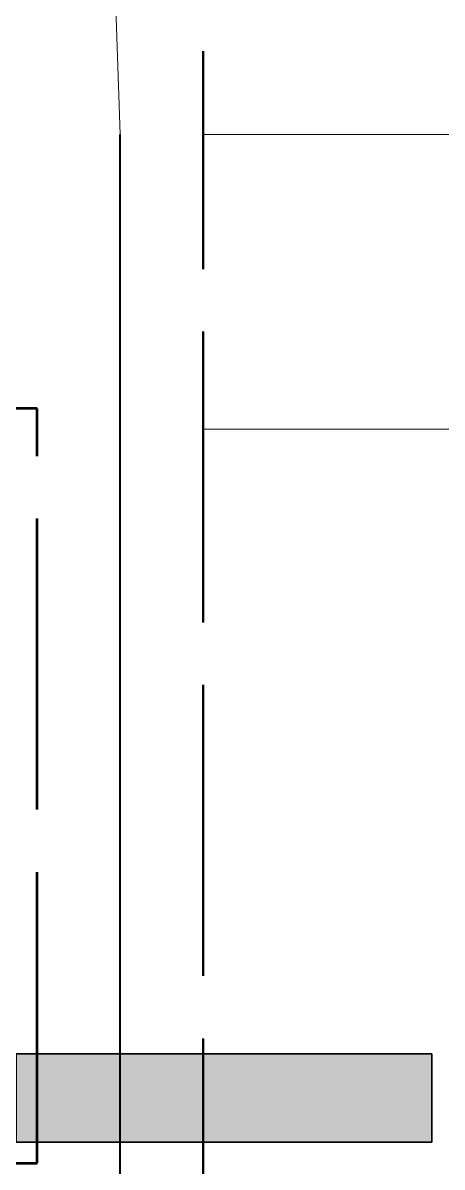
# Model space of a CAD drawing. Header units: millimetres. Extents: x -6059 to 35224, y -4267 to 3794.
# Drawn here: x 32211 to 32923, y -42 to 1899 of the extents above; entities that cross this region are included whole.
import ezdxf

# ---------------------------------------------------------------- set-up
doc = ezdxf.new("R2010")
doc.units = ezdxf.units.MM
doc.linetypes.add('DASH_494_106', pattern=[599.722222, 493.888889, -105.833333])
for name, color, linetype in [('DIMENSIONS', 7, 'Continuous'), ('GEOFAB', 5, 'Continuous'), ('LEADERS', 7, 'Continuous'), ('PIPES', 7, 'Continuous')]:
    doc.layers.add(name, color=color, linetype=linetype)

msp = doc.modelspace()

# ---------------------------------------------------------------- linework, layer by layer
at = {"layer": 'DIMENSIONS', "lineweight": 18}
for p, q in [((32517.5, 1710), (33223.1, 1710)), ((32517.5, 1210), (33223.1, 1210))]:
    msp.add_line(p, q, dxfattribs=at)
at = {"layer": 'GEOFAB', "color": 5, "linetype": 'DASH_494_106', "lineweight": 50}
msp.add_line((32517.5, -317.5), (32517.5, 1851.1), dxfattribs=at)
at = {"layer": 'GEOFAB', "color": 6, "lineweight": 40}
msp.add_line((32376.4, -176.4), (32376.4, 1710), dxfattribs=at)
at = {"layer": 'GEOFAB', "color": 5, "linetype": 'DASH_494_106', "lineweight": 53}
msp.add_lwpolyline([(-35.3, -35.3), (32235.3, -35.3), (32235.3, 1245.3), (-35.3, 1245.3)], close=True, dxfattribs=at)
at = {"layer": 'LEADERS', "lineweight": 18}
msp.add_line((32341.1, 2715.4), (32376.4, 1710), dxfattribs=at)
at = {"layer": 'PIPES', "lineweight": 35}
msp.add_lwpolyline([(32200, 0), (32905.6, 0), (32905.6, 150), (32200, 150)], close=True, dxfattribs=at)
at = {"layer": 'PIPES', "true_color": 0xbfbfbf}
msp.add_solid([(32200, 0), (32905.6, 0), (32200, 150), (32905.6, 150)], dxfattribs=at)

doc.saveas('drawing.dxf')
